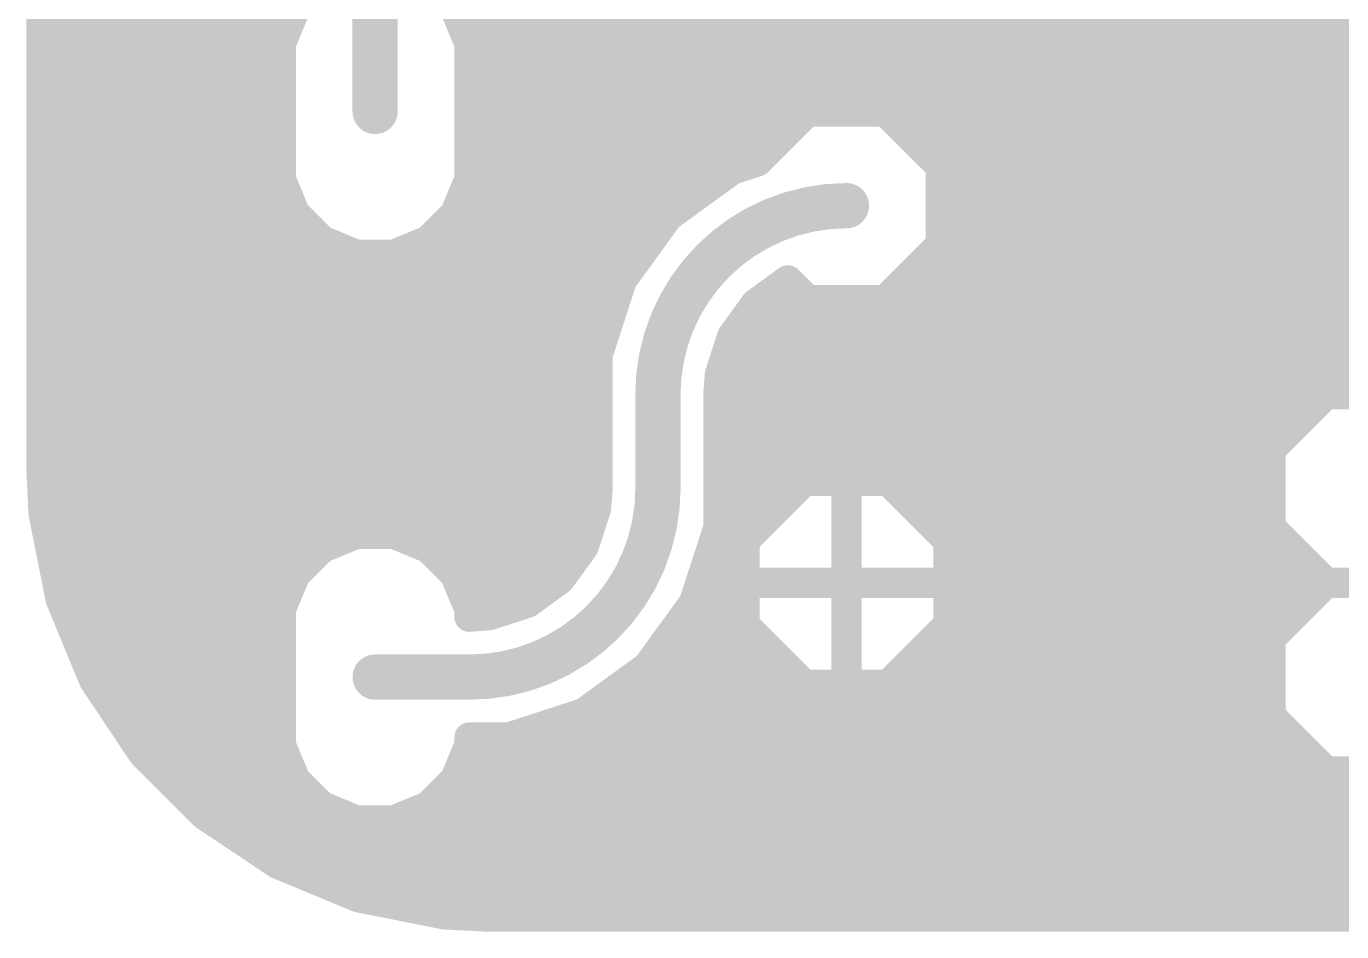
# Model space of a CAD drawing. Extents: x 1 to 45.6, y 2.3 to 35.8.
# Drawn here: x 1.02 to 18.74, y 2.29 to 14.48 of the extents above; entities that cross this region are included whole.
import ezdxf

# ---------------------------------------------------------------- set-up
doc = ezdxf.new("R2010")
doc.units = 0
doc.layers.add('1', color=22, linetype='CONTINUOUS')

msp = doc.modelspace()

# ---------------------------------------------------------------- linework, layer by layer
at = {"layer": '1'}
for points, const_width in [([(5.715, 17.78), (5.715, 13.335)], 0.6096), ([(1.2192, 8.5101), (1.2192, 15.6055)], 0.4064), ([(4.6383, 14.7148), (4.445, 14.248)], 0.4064), ([(6.985, 14.248), (6.7917, 14.7148)], 0.4064), ([(1.2192, 14.6304), (4.6034, 14.6304)], 0.4064), ([(6.8266, 14.6304), (27.1272, 14.6304)], 0.4064), ([(1.2192, 14.224), (4.445, 14.224)], 0.4064), ([(4.445, 14.248), (4.445, 12.422)], 0.4064), ([(6.985, 12.422), (6.985, 14.248)], 0.4064), ([(6.985, 14.224), (27.1272, 14.224)], 0.4064), ([(1.2192, 13.8176), (4.445, 13.8176)], 0.4064), ([(6.985, 13.8176), (23.3079, 13.8176)], 0.4064), ([(1.2192, 13.4112), (4.445, 13.4112)], 0.4064), ([(6.985, 13.4112), (22.9015, 13.4112)], 0.4064), ([(11.5389, 13.335), (10.8641, 12.6601)], 0.4064), ([(12.591, 13.335), (11.5389, 13.335)], 0.4064), ([(13.335, 12.591), (12.591, 13.335)], 0.4064), ([(1.2192, 13.0048), (4.445, 13.0048)], 0.4064), ([(6.985, 13.0048), (11.2088, 13.0048)], 0.4064), ([(12.9212, 13.0048), (22.7584, 13.0048)], 0.4064), ([(1.2192, 12.5984), (4.445, 12.5984)], 0.4064), ([(6.985, 12.5984), (10.6741, 12.5984)], 0.4064), ([(10.8641, 12.6601), (10.5239, 12.5496)], 0.4064), ([(13.3276, 12.5984), (22.7584, 12.5984)], 0.4064), ([(13.335, 11.5389), (13.335, 12.591)], 0.4064), ([(4.445, 12.422), (4.6383, 11.9552)], 0.4064), ([(6.7917, 11.9552), (6.985, 12.422)], 0.4064), ([(10.5239, 12.5496), (9.6647, 11.9253)], 0.4064), ([(10.5239, 12.5496), (10.5239, 12.5496)], 0.4064), ([(1.2192, 12.192), (4.5403, 12.192)], 0.4064), ([(6.8897, 12.192), (10.0317, 12.192)], 0.4064), ([(13.335, 12.192), (22.7584, 12.192)], 0.4064), ([(4.6383, 11.9552), (4.9956, 11.5979)], 0.4064), ([(6.4344, 11.5979), (6.7917, 11.9552)], 0.4064), ([(9.6647, 11.9253), (9.0404, 11.0661)], 0.4064), ([(9.6647, 11.9253), (9.6647, 11.9253)], 0.4064), ([(9.6647, 11.9253), (9.6647, 11.9253)], 0.4064), ([(1.2192, 11.7856), (4.8079, 11.7856)], 0.4064), ([(6.6221, 11.7856), (9.5631, 11.7856)], 0.4064), ([(13.335, 11.7856), (23.1047, 11.7856)], 0.4064), ([(4.9956, 11.5979), (5.4624, 11.4046)], 0.4064), ([(5.9676, 11.4046), (6.4344, 11.5979)], 0.4064), ([(12.591, 10.795), (13.335, 11.5389)], 0.4064), ([(1.2192, 11.3792), (9.2679, 11.3792)], 0.4064), ([(5.4624, 11.4046), (5.9676, 11.4046)], 0.4064), ([(13.1752, 11.3792), (23.5111, 11.3792)], 0.4064), ([(1.2192, 10.9728), (9.0101, 10.9728)], 0.4064), ([(9.0404, 11.0661), (8.7122, 10.056)], 0.4064), ([(9.0404, 11.0661), (9.0404, 11.0661)], 0.4064), ([(10.8437, 10.7463), (11.2746, 11.0594)], 0.4064), ([(11.1554, 10.9728), (11.3612, 10.9728)], 0.4064), ([(11.2746, 11.0594), (11.5389, 10.795)], 0.4064), ([(12.7688, 10.9728), (27.1272, 10.9728)], 0.4064), ([(11.5389, 10.795), (12.591, 10.795)], 0.4064), ([(10.526, 10.3091), (10.8437, 10.7463)], 0.4064), ([(1.2192, 10.5664), (8.878, 10.5664)], 0.4064), ([(10.713, 10.5664), (27.1272, 10.5664)], 0.4064), ([(10.3591, 9.7952), (10.526, 10.3091)], 0.4064), ([(1.2192, 10.16), (8.746, 10.16)], 0.4064), ([(10.4776, 10.16), (27.1272, 10.16)], 0.4064), ([(8.7122, 10.056), (8.7122, 8.255)], 0.4064), ([(1.2192, 9.7536), (8.7122, 9.7536)], 0.4064), ([(10.3378, 9.525), (10.3591, 9.7952)], 0.4064), ([(10.3558, 9.7536), (27.1272, 9.7536)], 0.4064), ([(9.525, 8.255), (9.525, 9.525)], 0.6096), ([(10.3378, 7.724), (10.3378, 9.525)], 0.4064), ([(18.5239, 9.525), (17.78, 8.781)], 0.4064), ([(19.576, 9.525), (18.5239, 9.525)], 0.4064), ([(1.2192, 9.3472), (8.7122, 9.3472)], 0.4064), ([(10.3378, 9.3472), (18.3462, 9.3472)], 0.4064), ([(1.2192, 8.9408), (8.7122, 8.9408)], 0.4064), ([(10.3378, 8.9408), (17.9398, 8.9408)], 0.4064), ([(17.78, 8.781), (17.78, 7.729)], 0.4064), ([(1.2192, 8.5344), (8.7122, 8.5344)], 0.4064), ([(1.2482, 7.92), (1.2192, 8.5101)], 0.4064), ([(10.3378, 8.5344), (17.78, 8.5344)], 0.4064), ([(11.4969, 8.3566), (10.6934, 7.5531)], 0.4064), ([(12.065, 8.3566), (11.4969, 8.3566)], 0.4064), ([(12.6331, 8.3566), (12.065, 8.3566)], 0.4064), ([(12.065, 8.3566), (12.065, 6.985)], 0.4064), ([(12.065, 6.985), (12.065, 8.3566)], 0.4064), ([(13.4366, 7.5531), (12.6331, 8.3566)], 0.4064), ([(1.238, 8.128), (8.7022, 8.128)], 0.4064), ([(8.7122, 8.255), (8.6909, 7.9848)], 0.4064), ([(10.3378, 8.128), (11.2683, 8.128)], 0.4064), ([(12.065, 8.128), (12.065, 8.128)], 0.4064), ([(12.8617, 8.128), (17.78, 8.128)], 0.4064), ([(8.6909, 7.9848), (8.5239, 7.4709)], 0.4064), ([(1.4785, 6.7623), (1.2482, 7.92)], 0.4064), ([(1.2876, 7.7216), (8.6054, 7.7216)], 0.4064), ([(5.4624, 7.6454), (4.9956, 7.4521)], 0.4064), ([(5.9676, 7.6454), (5.4624, 7.6454)], 0.4064), ([(6.4344, 7.4521), (5.9676, 7.6454)], 0.4064), ([(10.0096, 6.7139), (10.3378, 7.724)], 0.4064), ([(10.337, 7.7216), (10.8619, 7.7216)], 0.4064), ([(12.065, 7.7216), (12.065, 7.7216)], 0.4064), ([(13.2681, 7.7216), (17.7873, 7.7216)], 0.4064), ([(17.78, 7.729), (18.5239, 6.985)], 0.4064), ([(4.9956, 7.4521), (4.6383, 7.0948)], 0.4064), ([(6.7917, 7.0948), (6.4344, 7.4521)], 0.4064), ([(8.5239, 7.4709), (8.2063, 7.0337)], 0.4064), ([(10.6934, 7.5531), (10.6934, 6.985)], 0.4064), ([(13.4366, 6.985), (13.4366, 7.5531)], 0.4064), ([(1.3685, 7.3152), (4.8588, 7.3152)], 0.4064), ([(6.5712, 7.3152), (8.4108, 7.3152)], 0.4064), ([(10.205, 7.3152), (10.6934, 7.3152)], 0.4064), ([(12.065, 7.3152), (12.065, 7.3152)], 0.4064), ([(13.4366, 7.3152), (18.1938, 7.3152)], 0.4064), ([(4.6383, 7.0948), (4.445, 6.628)], 0.4064), ([(6.985, 6.628), (6.7917, 7.0948)], 0.4064), ([(1.4493, 6.9088), (4.5613, 6.9088)], 0.4064), ([(6.8687, 6.9088), (8.0344, 6.9088)], 0.4064), ([(8.2063, 7.0337), (7.7691, 6.7161)], 0.4064), ([(10.0729, 6.9088), (10.6934, 6.9088)], 0.4064), ([(10.6934, 6.985), (12.065, 6.985)], 0.4064), ([(12.065, 6.985), (10.6934, 6.985)], 0.4064), ([(10.6934, 6.985), (10.6934, 6.4169)], 0.4064), ([(12.065, 5.6134), (12.065, 6.985)], 0.4064), ([(12.065, 6.985), (12.065, 6.985)], 0.4064), ([(12.065, 6.985), (12.065, 5.6134)], 0.4064), ([(13.4366, 6.985), (12.065, 6.985)], 0.4064), ([(12.065, 6.985), (12.065, 6.985)], 0.4064), ([(12.065, 6.985), (13.4366, 6.985)], 0.4064), ([(12.065, 6.985), (12.065, 6.985)], 0.4064), ([(12.065, 6.985), (12.065, 6.985)], 0.4064), ([(12.065, 6.9088), (12.065, 6.9088)], 0.4064), ([(13.4366, 6.4169), (13.4366, 6.985)], 0.4064), ([(13.4366, 6.9088), (18.4478, 6.9088)], 0.4064), ([(18.5239, 6.985), (17.78, 6.241)], 0.4064), ([(19.576, 6.985), (18.5239, 6.985)], 0.4064), ([(18.5239, 6.985), (19.576, 6.985)], 0.4064), ([(1.9301, 5.6719), (1.4785, 6.7623)], 0.4064), ([(7.7691, 6.7161), (7.2552, 6.5491)], 0.4064), ([(9.3853, 5.8547), (10.0096, 6.7139)], 0.4064), ([(10.0096, 6.7139), (10.0096, 6.7139)], 0.4064), ([(4.445, 6.628), (4.445, 4.802)], 0.4064), ([(6.985, 6.5278), (6.985, 6.628)], 0.4064), ([(7.2552, 6.5491), (6.985, 6.5278)], 0.4064), ([(1.5861, 6.5024), (4.445, 6.5024)], 0.4064), ([(6.985, 6.5278), (6.985, 6.5278)], 0.4064), ([(9.8559, 6.5024), (10.6934, 6.5024)], 0.4064), ([(10.6934, 6.4169), (11.4969, 5.6134)], 0.4064), ([(12.065, 6.5024), (12.065, 6.5024)], 0.4064), ([(12.6331, 5.6134), (13.4366, 6.4169)], 0.4064), ([(13.4366, 6.5024), (18.0414, 6.5024)], 0.4064), ([(17.78, 6.241), (17.78, 5.189)], 0.4064), ([(1.7545, 6.096), (4.445, 6.096)], 0.4064), ([(9.5607, 6.096), (11.0143, 6.096)], 0.4064), ([(12.065, 6.096), (12.065, 6.096)], 0.4064), ([(13.1157, 6.096), (17.78, 6.096)], 0.4064), ([(8.5261, 5.2304), (9.3853, 5.8547)], 0.4064), ([(9.3853, 5.8547), (9.3853, 5.8547)], 0.4064), ([(9.3853, 5.8547), (9.3853, 5.8547)], 0.4064), ([(1.9228, 5.6896), (4.445, 5.6896)], 0.4064), ([(2.5859, 4.6905), (1.9301, 5.6719)], 0.4064), ([(5.715, 5.715), (6.985, 5.715)], 0.6096), ([(9.1582, 5.6896), (11.4207, 5.6896)], 0.4064), ([(12.065, 5.6896), (12.065, 5.6896)], 0.4064), ([(12.7093, 5.6896), (17.78, 5.6896)], 0.4064), ([(11.4969, 5.6134), (12.065, 5.6134)], 0.4064), ([(12.065, 5.6134), (12.6331, 5.6134)], 0.4064), ([(2.1898, 5.2832), (4.445, 5.2832)], 0.4064), ([(7.516, 4.9022), (8.5261, 5.2304)], 0.4064), ([(8.5261, 5.2304), (8.5261, 5.2304)], 0.4064), ([(8.5988, 5.2832), (17.78, 5.2832)], 0.4064), ([(17.78, 5.189), (18.5239, 4.445)], 0.4064), ([(2.4614, 4.8768), (4.445, 4.8768)], 0.4064), ([(4.445, 4.802), (4.6383, 4.3352)], 0.4064), ([(6.7917, 4.3352), (6.985, 4.802)], 0.4064), ([(6.985, 4.802), (6.985, 4.9022)], 0.4064), ([(6.985, 4.9022), (7.516, 4.9022)], 0.4064), ([(6.985, 4.8768), (18.0922, 4.8768)], 0.4064), ([(3.4205, 3.8559), (2.5859, 4.6905)], 0.4064), ([(2.806, 4.4704), (4.5823, 4.4704)], 0.4064), ([(6.8477, 4.4704), (18.4986, 4.4704)], 0.4064), ([(18.5239, 4.445), (19.576, 4.445)], 0.4064), ([(4.6383, 4.3352), (4.9956, 3.9779)], 0.4064), ([(6.4344, 3.9779), (6.7917, 4.3352)], 0.4064), ([(3.2124, 4.064), (4.9095, 4.064)], 0.4064), ([(6.5205, 4.064), (26.4414, 4.064)], 0.4064), ([(4.9956, 3.9779), (5.4624, 3.7846)], 0.4064), ([(5.9676, 3.7846), (6.4344, 3.9779)], 0.4064), ([(4.4019, 3.2001), (3.4205, 3.8559)], 0.4064), ([(5.4624, 3.7846), (5.9676, 3.7846)], 0.4064), ([(3.7172, 3.6576), (26.4414, 3.6576)], 0.4064), ([(4.3255, 3.2512), (26.5494, 3.2512)], 0.4064), ([(5.4923, 2.7485), (4.4019, 3.2001)], 0.4064), ([(5.2597, 2.8448), (26.7859, 2.8448)], 0.4064), ([(6.65, 2.5182), (5.4923, 2.7485)], 0.4064), ([(7.2401, 2.4892), (6.65, 2.5182)], 0.4064), ([(27.2127, 2.4892), (7.2401, 2.4892)], 0.4064)]:
    msp.add_lwpolyline(points, dxfattribs=dict(at, const_width=const_width))
for points, const_width in [([(1.2192, 14.732, 1), (1.2192, 14.5288)], 0.2032), ([(4.6034, 14.5288, 1), (4.6034, 14.732)], 0.2032), ([(6.8266, 14.732, 1), (6.8266, 14.5288)], 0.2032), ([(1.2192, 14.3256, 1), (1.2192, 14.1224)], 0.2032), ([(4.5466, 14.248, 1), (4.3434, 14.248)], 0.2032), ([(4.3511, 14.2869, 1), (4.5389, 14.2091)], 0.2032), ([(4.445, 14.1224, 1), (4.445, 14.3256)], 0.2032), ([(7.0866, 14.248, 1), (6.8834, 14.248)], 0.2032), ([(6.985, 14.3256, 1), (6.985, 14.1224)], 0.2032), ([(6.8911, 14.2091, 1), (7.0789, 14.2869)], 0.2032), ([(1.2192, 13.9192, 1), (1.2192, 13.716)], 0.2032), ([(4.445, 13.716, 1), (4.445, 13.9192)], 0.2032), ([(6.985, 13.9192, 1), (6.985, 13.716)], 0.2032), ([(1.2192, 13.5128, 1), (1.2192, 13.3096)], 0.2032), ([(4.445, 13.3096, 1), (4.445, 13.5128)], 0.2032), ([(5.5626, 13.335, 1), (5.8674, 13.335)], 0.3048), ([(6.985, 13.5128, 1), (6.985, 13.3096)], 0.2032), ([(11.5389, 13.4366, 1), (11.5389, 13.2334)], 0.2032), ([(11.6108, 13.2632, 1), (11.4671, 13.4068)], 0.2032), ([(12.6629, 13.4068, 1), (12.5192, 13.2632)], 0.2032), ([(12.591, 13.2334, 1), (12.591, 13.4366)], 0.2032), ([(1.2192, 13.1064, 1), (1.2192, 12.9032)], 0.2032), ([(4.445, 12.9032, 1), (4.445, 13.1064)], 0.2032), ([(6.985, 13.1064, 1), (6.985, 12.9032)], 0.2032), ([(11.2088, 12.9032, 1), (11.2088, 13.1064)], 0.2032), ([(12.9212, 13.1064, 1), (12.9212, 12.9032)], 0.2032), ([(1.2192, 12.7, 1), (1.2192, 12.4968)], 0.2032), ([(4.445, 12.4968, 1), (4.445, 12.7)], 0.2032), ([(6.985, 12.7, 1), (6.985, 12.4968)], 0.2032), ([(10.6741, 12.4968, 1), (10.6741, 12.7)], 0.2032), ([(10.7923, 12.732, 1), (10.9359, 12.5883)], 0.2032), ([(10.8955, 12.5635, 1), (10.8327, 12.7568)], 0.2032), ([(13.3276, 12.7, 1), (13.3276, 12.4968)], 0.2032), ([(13.4366, 12.591, 1), (13.2334, 12.591)], 0.2032), ([(13.2632, 12.5192, 1), (13.4068, 12.6629)], 0.2032), ([(4.5389, 12.4609, 1), (4.3511, 12.3831)], 0.2032), ([(7.0789, 12.3831, 1), (6.8911, 12.4609)], 0.2032), ([(10.5239, 12.6512, 1), (10.5239, 12.448)], 0.2032), ([(10.4925, 12.6462, 1), (10.5553, 12.453)], 0.2032), ([(10.5836, 12.4674, 1), (10.4642, 12.6318)], 0.2032), ([(10.5239, 12.448, 1), (10.5239, 12.6512)], 0.2032), ([(4.3434, 12.422, 1), (4.5466, 12.422)], 0.2032), ([(6.8834, 12.422, 1), (7.0866, 12.422)], 0.2032), ([(1.2192, 12.2936, 1), (1.2192, 12.0904)], 0.2032), ([(4.5403, 12.0904, 1), (4.5403, 12.2936)], 0.2032), ([(6.8897, 12.2936, 1), (6.8897, 12.0904)], 0.2032), ([(12.065, 12.065, 0.4142), (9.525, 9.525)], 0.6096), ([(10.0317, 12.0904, 1), (10.0317, 12.2936)], 0.2032), ([(12.065, 11.9126, 1), (12.065, 12.2174)], 0.3048), ([(13.335, 12.2936, 1), (13.335, 12.0904)], 0.2032), ([(4.7102, 12.027, 1), (4.5665, 11.8834)], 0.2032), ([(4.5445, 11.9163, 1), (4.7322, 11.9941)], 0.2032), ([(6.6978, 11.9941, 1), (6.8855, 11.9163)], 0.2032), ([(6.8635, 11.8834, 1), (6.7198, 12.027)], 0.2032), ([(9.6049, 12.0075, 1), (9.7244, 11.8431)], 0.2032), ([(9.6647, 12.0269, 1), (9.6647, 11.8237)], 0.2032), ([(9.7663, 11.9253, 1), (9.5631, 11.9253)], 0.2032), ([(9.7469, 11.8656, 1), (9.5825, 11.9851)], 0.2032), ([(9.6647, 11.8237, 1), (9.6647, 12.0269)], 0.2032), ([(1.2192, 11.8872, 1), (1.2192, 11.684)], 0.2032), ([(4.8079, 11.684, 1), (4.8079, 11.8872)], 0.2032), ([(6.6221, 11.8872, 1), (6.6221, 11.684)], 0.2032), ([(9.5631, 11.9253, 1), (9.7663, 11.9253)], 0.2032), ([(9.5631, 11.684, 1), (9.5631, 11.8872)], 0.2032), ([(13.335, 11.8872, 1), (13.335, 11.684)], 0.2032), ([(5.0345, 11.6918, 1), (4.9567, 11.5041)], 0.2032), ([(4.9238, 11.5261, 1), (5.0674, 11.6698)], 0.2032), ([(6.3626, 11.6698, 1), (6.5062, 11.5261)], 0.2032), ([(6.4733, 11.5041, 1), (6.3955, 11.6918)], 0.2032), ([(13.4068, 11.4671, 1), (13.2632, 11.6108)], 0.2032), ([(1.2192, 11.4808, 1), (1.2192, 11.2776)], 0.2032), ([(5.4624, 11.5062, 1), (5.4624, 11.303)], 0.2032), ([(5.4235, 11.3107, 1), (5.5013, 11.4985)], 0.2032), ([(5.9287, 11.4985, 1), (6.0065, 11.3107)], 0.2032), ([(5.9676, 11.303, 1), (5.9676, 11.5062)], 0.2032), ([(9.2679, 11.2776, 1), (9.2679, 11.4808)], 0.2032), ([(13.1752, 11.4808, 1), (13.1752, 11.2776)], 0.2032), ([(13.2334, 11.5389, 1), (13.4366, 11.5389)], 0.2032), ([(1.2192, 11.0744, 1), (1.2192, 10.8712)], 0.2032), ([(9.142, 11.0661, 1), (8.9388, 11.0661)], 0.2032), ([(8.9582, 11.1258, 1), (9.1226, 11.0064)], 0.2032), ([(8.9388, 11.0661, 1), (9.142, 11.0661)], 0.2032), ([(9.137, 11.0347, 1), (8.9438, 11.0975)], 0.2032), ([(9.0101, 10.8712, 1), (9.0101, 11.0744)], 0.2032), ([(11.1554, 11.0744, 1), (11.1554, 10.8712)], 0.2032), ([(11.3464, 11.1312, 1), (11.2027, 10.9875)], 0.2032), ([(11.3343, 10.9772, 1), (11.2149, 11.1416)], 0.2032), ([(11.3612, 10.8712, 1), (11.3612, 11.0744)], 0.2032), ([(12.7688, 11.0744, 1), (12.7688, 10.8712)], 0.2032), ([(11.5389, 10.8966, 1), (11.5389, 10.6934)], 0.2032), ([(12.591, 10.6934, 1), (12.591, 10.8966)], 0.2032), ([(10.784, 10.8285, 1), (10.9034, 10.6641)], 0.2032), ([(10.9259, 10.6866, 1), (10.7615, 10.806)], 0.2032), ([(11.4671, 10.7232, 1), (11.6108, 10.8668)], 0.2032), ([(12.5192, 10.8668, 1), (12.6629, 10.7232)], 0.2032), ([(1.2192, 10.668, 1), (1.2192, 10.4648)], 0.2032), ([(8.878, 10.4648, 1), (8.878, 10.668)], 0.2032), ([(10.713, 10.668, 1), (10.713, 10.4648)], 0.2032), ([(10.4439, 10.3689, 1), (10.6082, 10.2494)], 0.2032), ([(10.6227, 10.2777, 1), (10.4294, 10.3405)], 0.2032), ([(1.2192, 10.2616, 1), (1.2192, 10.0584)], 0.2032), ([(8.746, 10.0584, 1), (8.746, 10.2616)], 0.2032), ([(10.4776, 10.2616, 1), (10.4776, 10.0584)], 0.2032), ([(8.8138, 10.056, 1), (8.6106, 10.056)], 0.2032), ([(8.6156, 10.0874, 1), (8.8088, 10.0246)], 0.2032), ([(1.2192, 9.8552, 1), (1.2192, 9.652)], 0.2032), ([(8.7122, 9.652, 1), (8.7122, 9.8552)], 0.2032), ([(10.3558, 9.8552, 1), (10.3558, 9.652)], 0.2032), ([(10.2624, 9.8266, 1), (10.4557, 9.7638)], 0.2032), ([(10.4603, 9.7872, 1), (10.2578, 9.8032)], 0.2032), ([(9.6774, 9.525, 1), (9.3726, 9.525)], 0.3048), ([(9.3726, 9.525, 1), (9.6774, 9.525)], 0.3048), ([(10.4394, 9.525, 1), (10.2362, 9.525)], 0.2032), ([(10.2365, 9.533, 1), (10.4391, 9.517)], 0.2032), ([(18.5239, 9.6266, 1), (18.5239, 9.4234)], 0.2032), ([(18.5958, 9.4532, 1), (18.4521, 9.5968)], 0.2032), ([(1.2192, 9.4488, 1), (1.2192, 9.2456)], 0.2032), ([(8.7122, 9.2456, 1), (8.7122, 9.4488)], 0.2032), ([(10.3378, 9.4488, 1), (10.3378, 9.2456)], 0.2032), ([(18.3462, 9.2456, 1), (18.3462, 9.4488)], 0.2032), ([(1.2192, 9.0424, 1), (1.2192, 8.8392)], 0.2032), ([(8.7122, 8.8392, 1), (8.7122, 9.0424)], 0.2032), ([(10.3378, 9.0424, 1), (10.3378, 8.8392)], 0.2032), ([(17.9398, 8.8392, 1), (17.9398, 9.0424)], 0.2032), ([(17.8816, 8.781, 1), (17.6784, 8.781)], 0.2032), ([(17.7082, 8.8529, 1), (17.8518, 8.7092)], 0.2032), ([(1.2192, 8.636, 1), (1.2192, 8.4328)], 0.2032), ([(1.3207, 8.5151, 1), (1.1177, 8.5051)], 0.2032), ([(8.7122, 8.4328, 1), (8.7122, 8.636)], 0.2032), ([(10.3378, 8.636, 1), (10.3378, 8.4328)], 0.2032), ([(17.78, 8.4328, 1), (17.78, 8.636)], 0.2032), ([(1.1176, 8.5101, 1), (1.3208, 8.5101)], 0.2032), ([(6.985, 5.715, 0.4142), (9.525, 8.255)], 0.6096), ([(9.6774, 8.255, 1), (9.3726, 8.255)], 0.3048), ([(11.4969, 8.4582, 1), (11.4969, 8.255)], 0.2032), ([(11.5687, 8.2848, 1), (11.425, 8.4284)], 0.2032), ([(12.065, 8.4582, 1), (12.065, 8.255)], 0.2032), ([(12.1666, 8.3566, 1), (11.9634, 8.3566)], 0.2032), ([(12.1666, 8.3566, 1), (11.9634, 8.3566)], 0.2032), ([(12.065, 8.255, 1), (12.065, 8.4582)], 0.2032), ([(12.705, 8.4284, 1), (12.5613, 8.2848)], 0.2032), ([(12.6331, 8.255, 1), (12.6331, 8.4582)], 0.2032), ([(1.238, 8.2296, 1), (1.238, 8.0264)], 0.2032), ([(8.6106, 8.255, 1), (8.8138, 8.255)], 0.2032), ([(8.8135, 8.247, 1), (8.6109, 8.263)], 0.2032), ([(8.7022, 8.0264, 1), (8.7022, 8.2296)], 0.2032), ([(9.3726, 8.255, 1), (9.6774, 8.255)], 0.3048), ([(10.3378, 8.2296, 1), (10.3378, 8.0264)], 0.2032), ([(11.2683, 8.0264, 1), (11.2683, 8.2296)], 0.2032), ([(12.065, 8.2296, 1), (12.065, 8.0264)], 0.2032), ([(12.065, 8.0264, 1), (12.065, 8.2296)], 0.2032), ([(12.8617, 8.2296, 1), (12.8617, 8.0264)], 0.2032), ([(17.78, 8.0264, 1), (17.78, 8.2296)], 0.2032), ([(8.7876, 7.9534, 1), (8.5943, 8.0162)], 0.2032), ([(1.3478, 7.9398, 1), (1.1485, 7.9001)], 0.2032), ([(1.1467, 7.915, 1), (1.3497, 7.9249)], 0.2032), ([(8.5896, 7.9928, 1), (8.7922, 7.9768)], 0.2032), ([(1.2876, 7.8232, 1), (1.2876, 7.62)], 0.2032), ([(5.4624, 7.747, 1), (5.4624, 7.5438)], 0.2032), ([(5.5013, 7.5515, 1), (5.4235, 7.7393)], 0.2032), ([(6.0065, 7.7393, 1), (5.9287, 7.5515)], 0.2032), ([(5.9676, 7.5438, 1), (5.9676, 7.747)], 0.2032), ([(8.6054, 7.62, 1), (8.6054, 7.8232)], 0.2032), ([(10.337, 7.8232, 1), (10.337, 7.62)], 0.2032), ([(10.2362, 7.724, 1), (10.4394, 7.724)], 0.2032), ([(10.4344, 7.6926, 1), (10.2412, 7.7554)], 0.2032), ([(10.8619, 7.62, 1), (10.8619, 7.8232)], 0.2032), ([(12.065, 7.8232, 1), (12.065, 7.62)], 0.2032), ([(12.065, 7.62, 1), (12.065, 7.8232)], 0.2032), ([(13.2681, 7.8232, 1), (13.2681, 7.62)], 0.2032), ([(17.8518, 7.8008, 1), (17.7082, 7.6571)], 0.2032), ([(17.6784, 7.729, 1), (17.8816, 7.729)], 0.2032), ([(17.7873, 7.62, 1), (17.7873, 7.8232)], 0.2032), ([(4.9567, 7.5459, 1), (5.0345, 7.3582)], 0.2032), ([(5.0674, 7.3802, 1), (4.9238, 7.5239)], 0.2032), ([(6.5062, 7.5239, 1), (6.3626, 7.3802)], 0.2032), ([(6.3955, 7.3582, 1), (6.4733, 7.5459)], 0.2032), ([(8.6061, 7.4111, 1), (8.4418, 7.5306)], 0.2032), ([(10.795, 7.5531, 1), (10.5918, 7.5531)], 0.2032), ([(10.6216, 7.625, 1), (10.7652, 7.4813)], 0.2032), ([(13.5382, 7.5531, 1), (13.335, 7.5531)], 0.2032), ([(13.3648, 7.4813, 1), (13.5084, 7.625)], 0.2032), ([(1.3685, 7.4168, 1), (1.3685, 7.2136)], 0.2032), ([(4.8588, 7.2136, 1), (4.8588, 7.4168)], 0.2032), ([(6.5712, 7.4168, 1), (6.5712, 7.2136)], 0.2032), ([(8.4108, 7.2136, 1), (8.4108, 7.4168)], 0.2032), ([(8.4273, 7.5023, 1), (8.6206, 7.4395)], 0.2032), ([(10.205, 7.4168, 1), (10.205, 7.2136)], 0.2032), ([(10.6934, 7.2136, 1), (10.6934, 7.4168)], 0.2032), ([(12.065, 7.4168, 1), (12.065, 7.2136)], 0.2032), ([(12.065, 7.2136, 1), (12.065, 7.4168)], 0.2032), ([(13.4366, 7.4168, 1), (13.4366, 7.2136)], 0.2032), ([(18.1938, 7.2136, 1), (18.1938, 7.4168)], 0.2032), ([(4.5665, 7.1666, 1), (4.7102, 7.023)], 0.2032), ([(4.7322, 7.0559, 1), (4.5445, 7.1337)], 0.2032), ([(6.8855, 7.1337, 1), (6.6978, 7.0559)], 0.2032), ([(6.7198, 7.023, 1), (6.8635, 7.1666)], 0.2032), ([(1.4493, 7.0104, 1), (1.4493, 6.8072)], 0.2032), ([(4.5613, 6.8072, 1), (4.5613, 7.0104)], 0.2032), ([(6.8687, 7.0104, 1), (6.8687, 6.8072)], 0.2032), ([(8.0344, 6.8072, 1), (8.0344, 7.0104)], 0.2032), ([(8.1241, 7.0934, 1), (8.2885, 6.974)], 0.2032), ([(8.266, 6.9515, 1), (8.1466, 7.1159)], 0.2032), ([(10.0729, 7.0104, 1), (10.0729, 6.8072)], 0.2032), ([(10.6934, 7.0866, 1), (10.6934, 6.8834)], 0.2032), ([(10.6934, 7.0866, 1), (10.6934, 6.8834)], 0.2032), ([(10.795, 6.985, 1), (10.5918, 6.985)], 0.2032), ([(10.6934, 6.8072, 1), (10.6934, 7.0104)], 0.2032), ([(12.1666, 6.985, 1), (11.9634, 6.985)], 0.2032), ([(12.065, 7.0866, 1), (12.065, 6.8834)], 0.2032), ([(12.1666, 6.985, 1), (11.9634, 6.985)], 0.2032), ([(12.065, 7.0866, 1), (12.065, 6.8834)], 0.2032), ([(12.1666, 6.985, 1), (11.9634, 6.985)], 0.2032), ([(12.065, 7.0866, 1), (12.065, 6.8834)], 0.2032), ([(12.065, 7.0866, 1), (12.065, 6.8834)], 0.2032), ([(12.1666, 6.985, 1), (11.9634, 6.985)], 0.2032), ([(12.065, 7.0104, 1), (12.065, 6.8072)], 0.2032), ([(12.065, 6.8834, 1), (12.065, 7.0866)], 0.2032), ([(12.065, 6.8834, 1), (12.065, 7.0866)], 0.2032), ([(12.065, 6.8834, 1), (12.065, 7.0866)], 0.2032), ([(12.065, 6.8834, 1), (12.065, 7.0866)], 0.2032), ([(12.065, 6.8072, 1), (12.065, 7.0104)], 0.2032), ([(13.5382, 6.985, 1), (13.335, 6.985)], 0.2032), ([(13.4366, 7.0104, 1), (13.4366, 6.8072)], 0.2032), ([(13.4366, 6.8834, 1), (13.4366, 7.0866)], 0.2032), ([(13.4366, 6.8834, 1), (13.4366, 7.0866)], 0.2032), ([(18.5239, 7.0866, 1), (18.5239, 6.8834)], 0.2032), ([(18.5239, 7.0866, 1), (18.5239, 6.8834)], 0.2032), ([(18.4478, 6.8072, 1), (18.4478, 7.0104)], 0.2032), ([(18.5958, 6.9132, 1), (18.4521, 7.0568)], 0.2032), ([(18.4521, 6.9132, 1), (18.5958, 7.0568)], 0.2032), ([(1.5723, 6.8012, 1), (1.3846, 6.7235)], 0.2032), ([(7.8005, 6.6194, 1), (7.7377, 6.8127)], 0.2032), ([(10.1112, 6.7139, 1), (9.908, 6.7139)], 0.2032), ([(10.0918, 6.6542, 1), (9.9274, 6.7736)], 0.2032), ([(10.5918, 6.985, 1), (10.795, 6.985)], 0.2032), ([(11.9634, 6.985, 1), (12.1666, 6.985)], 0.2032), ([(11.9634, 6.985, 1), (12.1666, 6.985)], 0.2032), ([(11.9634, 6.985, 1), (12.1666, 6.985)], 0.2032), ([(11.9634, 6.985, 1), (12.1666, 6.985)], 0.2032), ([(13.335, 6.985, 1), (13.5382, 6.985)], 0.2032), ([(1.3788, 6.7425, 1), (1.5781, 6.7822)], 0.2032), ([(4.5466, 6.628, 1), (4.3434, 6.628)], 0.2032), ([(4.3511, 6.6669, 1), (4.5389, 6.5891)], 0.2032), ([(7.0866, 6.628, 1), (6.8834, 6.628)], 0.2032), ([(6.8911, 6.5891, 1), (7.0789, 6.6669)], 0.2032), ([(7.2238, 6.6457, 1), (7.2866, 6.4524)], 0.2032), ([(7.2632, 6.4478, 1), (7.2472, 6.6503)], 0.2032), ([(7.7094, 6.7982, 1), (7.8289, 6.6339)], 0.2032), ([(9.913, 6.7453, 1), (10.1062, 6.6825)], 0.2032), ([(9.908, 6.7139, 1), (10.1112, 6.7139)], 0.2032), ([(1.5861, 6.604, 1), (1.5861, 6.4008)], 0.2032), ([(4.445, 6.4008, 1), (4.445, 6.604)], 0.2032), ([(6.985, 6.6294, 1), (6.985, 6.4262)], 0.2032), ([(6.977, 6.6291, 1), (6.993, 6.4265)], 0.2032), ([(6.8834, 6.5278, 1), (7.0866, 6.5278)], 0.2032), ([(6.985, 6.4262, 1), (6.985, 6.6294)], 0.2032), ([(9.8559, 6.604, 1), (9.8559, 6.4008)], 0.2032), ([(10.7652, 6.4887, 1), (10.6216, 6.345)], 0.2032), ([(10.6934, 6.4008, 1), (10.6934, 6.604)], 0.2032), ([(12.065, 6.604, 1), (12.065, 6.4008)], 0.2032), ([(12.065, 6.4008, 1), (12.065, 6.604)], 0.2032), ([(13.4366, 6.604, 1), (13.4366, 6.4008)], 0.2032), ([(13.5084, 6.345, 1), (13.3648, 6.4887)], 0.2032), ([(18.0414, 6.4008, 1), (18.0414, 6.604)], 0.2032), ([(10.5918, 6.4169, 1), (10.795, 6.4169)], 0.2032), ([(13.335, 6.4169, 1), (13.5382, 6.4169)], 0.2032), ([(17.8816, 6.241, 1), (17.6784, 6.241)], 0.2032), ([(17.7082, 6.3129, 1), (17.8518, 6.1692)], 0.2032), ([(1.7545, 6.1976, 1), (1.7545, 5.9944)], 0.2032), ([(4.445, 5.9944, 1), (4.445, 6.1976)], 0.2032), ([(9.5607, 6.1976, 1), (9.5607, 5.9944)], 0.2032), ([(11.0143, 5.9944, 1), (11.0143, 6.1976)], 0.2032), ([(12.065, 6.1976, 1), (12.065, 5.9944)], 0.2032), ([(12.065, 5.9944, 1), (12.065, 6.1976)], 0.2032), ([(13.1157, 6.1976, 1), (13.1157, 5.9944)], 0.2032), ([(17.78, 5.9944, 1), (17.78, 6.1976)], 0.2032), ([(9.3853, 5.9563, 1), (9.3853, 5.7531)], 0.2032), ([(9.4869, 5.8547, 1), (9.2837, 5.8547)], 0.2032), ([(9.4451, 5.7725, 1), (9.3256, 5.9369)], 0.2032), ([(9.3853, 5.7531, 1), (9.3853, 5.9563)], 0.2032), ([(1.9228, 5.7912, 1), (1.9228, 5.588)], 0.2032), ([(2.0146, 5.7283, 1), (1.8457, 5.6154)], 0.2032), ([(4.445, 5.588, 1), (4.445, 5.7912)], 0.2032), ([(5.715, 5.8674, 1), (5.715, 5.5626)], 0.3048), ([(6.985, 5.8674, 1), (6.985, 5.5626)], 0.3048), ([(6.985, 5.5626, 1), (6.985, 5.8674)], 0.3048), ([(9.1582, 5.7912, 1), (9.1582, 5.588)], 0.2032), ([(9.3031, 5.9144, 1), (9.4675, 5.7949)], 0.2032), ([(9.2837, 5.8547, 1), (9.4869, 5.8547)], 0.2032), ([(11.4207, 5.588, 1), (11.4207, 5.7912)], 0.2032), ([(12.065, 5.7912, 1), (12.065, 5.588)], 0.2032), ([(12.065, 5.588, 1), (12.065, 5.7912)], 0.2032), ([(12.7093, 5.7912, 1), (12.7093, 5.588)], 0.2032), ([(17.78, 5.588, 1), (17.78, 5.7912)], 0.2032), ([(1.8363, 5.633, 1), (2.024, 5.7108)], 0.2032), ([(11.4969, 5.715, 1), (11.4969, 5.5118)], 0.2032), ([(11.425, 5.5416, 1), (11.5687, 5.6852)], 0.2032), ([(12.065, 5.715, 1), (12.065, 5.5118)], 0.2032), ([(11.9634, 5.6134, 1), (12.1666, 5.6134)], 0.2032), ([(11.9634, 5.6134, 1), (12.1666, 5.6134)], 0.2032), ([(12.065, 5.5118, 1), (12.065, 5.715)], 0.2032), ([(12.5613, 5.6852, 1), (12.705, 5.5416)], 0.2032), ([(12.6331, 5.5118, 1), (12.6331, 5.715)], 0.2032), ([(2.1898, 5.3848, 1), (2.1898, 5.1816)], 0.2032), ([(4.445, 5.1816, 1), (4.445, 5.3848)], 0.2032), ([(8.5261, 5.332, 1), (8.5261, 5.1288)], 0.2032), ([(8.4664, 5.3126, 1), (8.5858, 5.1482)], 0.2032), ([(8.5575, 5.1338, 1), (8.4947, 5.327)], 0.2032), ([(8.5988, 5.3848, 1), (8.5988, 5.1816)], 0.2032), ([(8.5261, 5.1288, 1), (8.5261, 5.332)], 0.2032), ([(17.8518, 5.2608, 1), (17.7082, 5.1171)], 0.2032), ([(17.78, 5.1816, 1), (17.78, 5.3848)], 0.2032), ([(17.6784, 5.189, 1), (17.8816, 5.189)], 0.2032), ([(2.4614, 4.9784, 1), (2.4614, 4.7752)], 0.2032), ([(4.5389, 4.8409, 1), (4.3511, 4.7631)], 0.2032), ([(4.445, 4.7752, 1), (4.445, 4.9784)], 0.2032), ([(7.0866, 4.9022, 1), (6.8834, 4.9022)], 0.2032), ([(6.985, 5.0038, 1), (6.985, 4.8006)], 0.2032), ([(6.985, 4.9784, 1), (6.985, 4.7752)], 0.2032), ([(7.0789, 4.7631, 1), (6.8911, 4.8409)], 0.2032), ([(7.4846, 4.9988, 1), (7.5474, 4.8056)], 0.2032), ([(7.516, 4.8006, 1), (7.516, 5.0038)], 0.2032), ([(18.0922, 4.7752, 1), (18.0922, 4.9784)], 0.2032), ([(2.6577, 4.7623, 1), (2.514, 4.6186)], 0.2032), ([(2.5014, 4.634, 1), (2.6704, 4.7469)], 0.2032), ([(4.3434, 4.802, 1), (4.5466, 4.802)], 0.2032), ([(6.8834, 4.802, 1), (7.0866, 4.802)], 0.2032), ([(2.806, 4.572, 1), (2.806, 4.3688)], 0.2032), ([(4.5823, 4.3688, 1), (4.5823, 4.572)], 0.2032), ([(6.8477, 4.572, 1), (6.8477, 4.3688)], 0.2032), ([(18.5239, 4.5466, 1), (18.5239, 4.3434)], 0.2032), ([(18.4521, 4.3732, 1), (18.5958, 4.5168)], 0.2032), ([(18.4986, 4.3688, 1), (18.4986, 4.572)], 0.2032), ([(4.7102, 4.407, 1), (4.5665, 4.2634)], 0.2032), ([(4.5445, 4.2963, 1), (4.7322, 4.3741)], 0.2032), ([(6.6978, 4.3741, 1), (6.8855, 4.2963)], 0.2032), ([(6.8635, 4.2634, 1), (6.7198, 4.407)], 0.2032), ([(3.2124, 4.1656, 1), (3.2124, 3.9624)], 0.2032), ([(4.9095, 3.9624, 1), (4.9095, 4.1656)], 0.2032), ([(6.5205, 4.1656, 1), (6.5205, 3.9624)], 0.2032), ([(5.0345, 4.0718, 1), (4.9567, 3.8841)], 0.2032), ([(4.9238, 3.9061, 1), (5.0674, 4.0498)], 0.2032), ([(6.3626, 4.0498, 1), (6.5062, 3.9061)], 0.2032), ([(6.4733, 3.8841, 1), (6.3955, 4.0718)], 0.2032), ([(3.4769, 3.9404, 1), (3.364, 3.7714)], 0.2032), ([(3.3486, 3.784, 1), (3.4923, 3.9277)], 0.2032), ([(5.4624, 3.8862, 1), (5.4624, 3.683)], 0.2032), ([(5.4235, 3.6907, 1), (5.5013, 3.8785)], 0.2032), ([(5.9287, 3.8785, 1), (6.0065, 3.6907)], 0.2032), ([(5.9676, 3.683, 1), (5.9676, 3.8862)], 0.2032), ([(3.7172, 3.7592, 1), (3.7172, 3.556)], 0.2032), ([(4.3255, 3.3528, 1), (4.3255, 3.1496)], 0.2032), ([(4.4407, 3.294, 1), (4.363, 3.1063)], 0.2032), ([(4.3454, 3.1157, 1), (4.4583, 3.2846)], 0.2032), ([(5.2597, 2.9464, 1), (5.2597, 2.7432)], 0.2032), ([(5.5122, 2.8481, 1), (5.4725, 2.6488)], 0.2032), ([(5.4535, 2.6546, 1), (5.5312, 2.8423)], 0.2032), ([(6.6549, 2.6197, 1), (6.645, 2.4167)], 0.2032), ([(6.6301, 2.4185, 1), (6.6698, 2.6178)], 0.2032), ([(7.2401, 2.5908, 1), (7.2401, 2.3876)], 0.2032), ([(7.2351, 2.3877, 1), (7.2451, 2.5907)], 0.2032)]:
    msp.add_lwpolyline(points, format="xyb", dxfattribs=dict(at, const_width=const_width))

doc.saveas('drawing.dxf')
